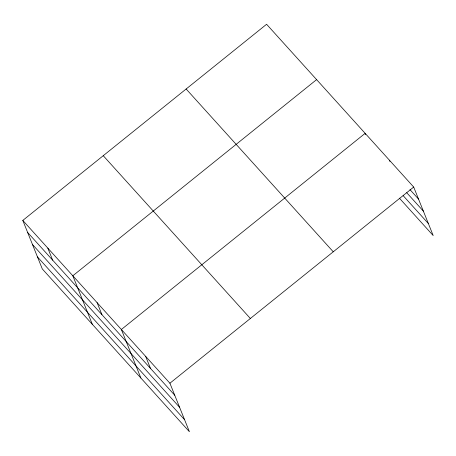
<?xml version="1.0" encoding="UTF-8"?>
<svg xmlns="http://www.w3.org/2000/svg" width="456" height="456" viewBox="0 0 456 456"><rect width="100%" height="100%" fill="white"/><g stroke="black" fill="none" stroke-linecap="round" stroke-linejoin="round"><path stroke-width="0.68" d="M22.8 220.425L169.911 383.222L189.411 431.729L42.3 268.937L22.8 220.425L266.589 24.271L413.7 187.063L433.2 235.575L399.405 198.178M316.606 79.618L72.817 275.777L92.317 324.29M169.911 383.222L413.7 187.063M409.972 189.622L418.54 199.101M406.718 192.706L423.379 211.139M403.138 195.624L428.361 223.537M186.139 89L333.25 251.792M103.25 155.695L250.361 318.487M27.639 232.469L174.751 395.261M32.479 244.501L179.59 407.293M37.46 256.905L184.577 419.697M389.424 160.198L389.937 161.47M365.661 134.605L365.153 133.34L121.364 329.5L140.864 378.007M145.641 356.358L150.48 368.397M97.094 302.636L101.933 314.674M47.812 248.104L52.651 260.142"/></g></svg>
